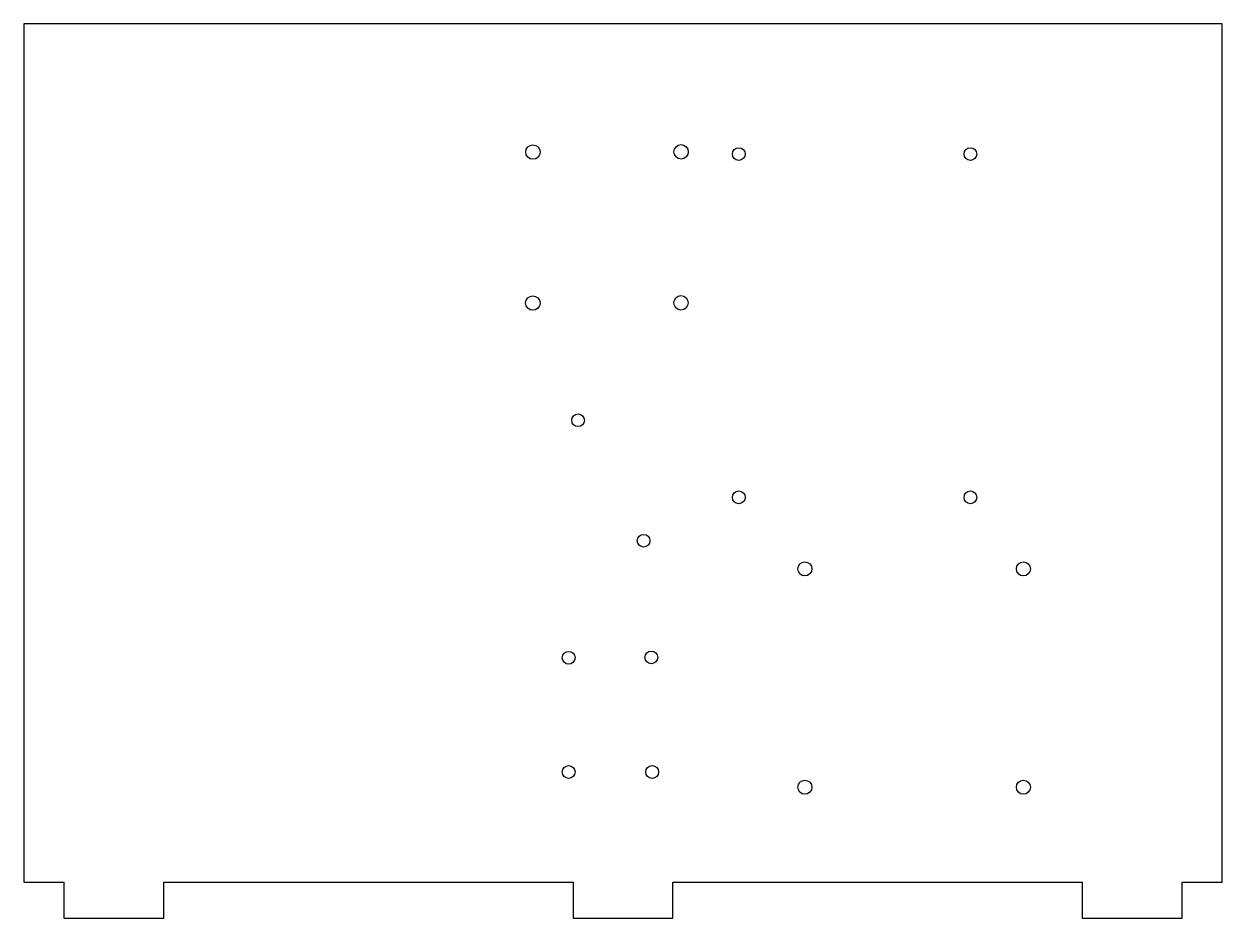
# Model space of a CAD drawing. Header units: millimetres. Extents: x -150 to 150, y 0 to 224.
import ezdxf

# ---------------------------------------------------------------- set-up
doc = ezdxf.new("R2010")
doc.units = ezdxf.units.MM
doc.layers.get('0').update_dxf_attribs({"linetype": 'CONTINUOUS'})

msp = doc.modelspace()

# ---------------------------------------------------------------- linework, layer by layer
msp.add_lwpolyline([(140, 9), (150, 9), (150, 224), (-150, 224), (-150, 9), (-140, 9), (-140, 0), (-115, 0), (-115, 9), (-12.5, 9), (-12.5, 0), (12.5, 0), (12.5, 9), (115, 9), (115, 0), (140, 0)], close=True)
for centre, radius in [((-22.55, 191.9), 1.8), ((14.55, 191.96), 1.8), ((29, 191.4), 1.6), ((87, 191.4), 1.6), ((-22.58, 154.07), 1.8), ((14.52, 154.13), 1.8), ((-11.25, 124.72), 1.6), ((29, 105.4), 1.6), ((87, 105.4), 1.6), ((5.15, 94.52), 1.6), ((45.55, 87.47), 1.75), ((100.25, 87.47), 1.75), ((-13.6, 65.2), 1.6), ((7.1, 65.3), 1.6), ((-13.6, 36.6), 1.6), ((7.3, 36.6), 1.6), ((45.55, 32.77), 1.75), ((100.25, 32.77), 1.75)]:
    msp.add_circle(centre, radius)

doc.saveas('drawing.dxf')
